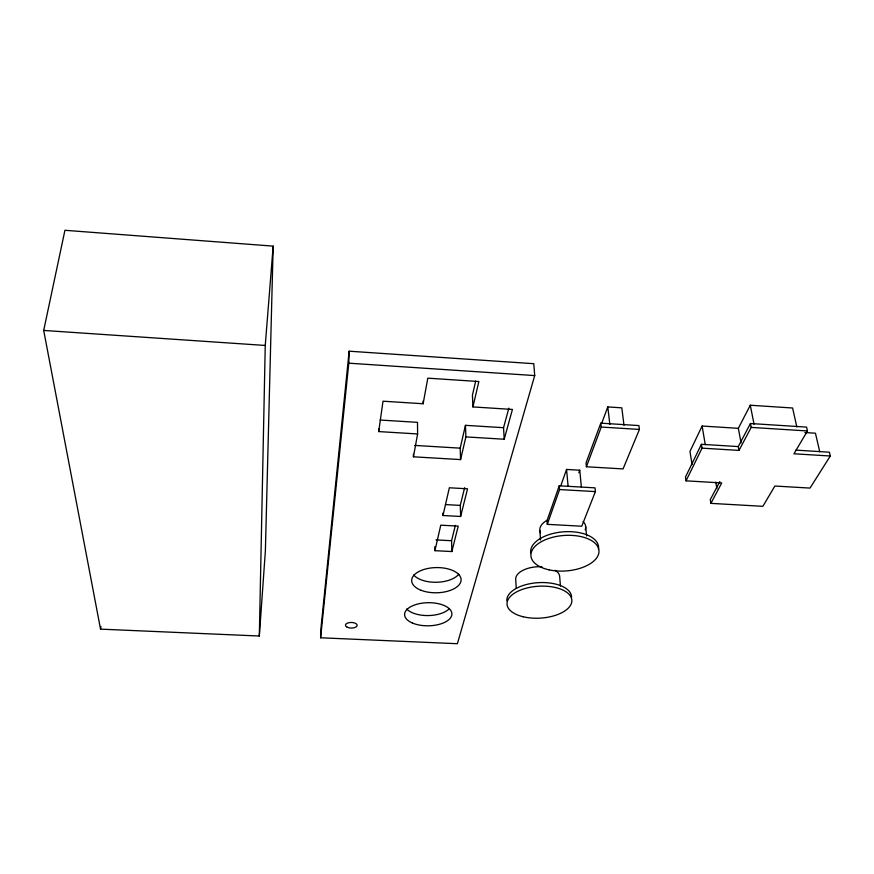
<?xml version="1.0" encoding="UTF-8"?>
<svg xmlns="http://www.w3.org/2000/svg" width="874" height="874" viewBox="0 0 874 874"><rect width="100%" height="100%" fill="white"/><g stroke="black" fill="none" stroke-linecap="round" stroke-linejoin="round"><path stroke-width="1.31" d="M380.157 420.033L417.499 422.35L417.608 433.952L378.704 431.581L378.737 428.992M259.327 636.021L265.248 345.449L273.169 246.129L64.938 230.288L43.7 330.438L100.543 629.138L259.327 636.021L265.379 550.882L273.169 246.129M320.605 637.78L348.792 363.18L349.152 351.195L533.785 363.693L534.713 375.58L457.386 643.712L320.605 637.78L321.02 627.598L349.152 351.195M378.704 431.581L383.009 401.199L423.136 403.755L427.801 378.169L478.854 381.534L472.91 406.923L512.426 409.436L504.211 439.24L465.886 436.902L460.565 459.593L413.435 456.807L413.413 454.262M100.543 629.138L100.947 626.45M413.435 456.807L417.608 433.952M434.924 550.686L440.769 525.176L458.216 526.115L451.869 551.549L434.924 550.686L434.859 546.621M442.987 515.518L449.345 487.779L467.535 488.806L460.631 516.468L442.987 515.518L442.932 513.049M460.565 459.593L460.183 448.154L465.46 425.332L503.544 427.692L508.854 408.147M475.664 381.151L472.43 395.179L472.91 406.923M451.869 551.549L451.574 540.722L455.365 525.35M460.631 516.468L460.27 505.401L464.64 487.681M559.251 485.802L547.004 520.675L547.288 524.345L581.767 526.214L595.402 491.603L595.008 487.856L559.251 485.802L559.568 489.56L547.288 524.345M560.78 485.802L566.56 469.436L579.735 470.212L581.396 487.135M578.817 472.725L579.735 470.212M600.809 423.169L586.028 462.947L586.41 466.76L623.064 468.923L639.418 429.44L638.905 425.572L600.809 423.169L601.246 427.047L586.41 466.76M601.749 423.147L607.791 406.934L621.818 407.841L624.003 425.31M796.837 426.982L792.609 408.005L750.285 405.23L738.333 428.326L702.117 426.031L689.968 451.421L692.066 464.553M830.3 456.01L793.953 453.781L807.456 430.958L806.571 427.102L750.438 423.519L738.279 446.581L701.418 444.309L685.467 477.073L686.046 480.842L721.749 482.929L710.901 503.369L762.882 506.319L774.877 486.031L810.023 488.085L830.3 456.01L829.393 452.208L795.81 450.132M686.046 480.842L702.062 448.144L701.418 444.309M719.815 481.574L710.278 499.655L710.901 503.369M702.062 448.144L739 450.405L751.203 427.397L750.438 423.519M436.028 539.913L451.574 540.722M445.434 504.582L460.27 505.401M559.568 489.56L595.402 491.603M414.691 445.412L460.183 448.154M751.203 427.397L807.456 430.958M804.856 432.543L815.442 433.209L819.736 451.716M601.246 427.047L639.418 429.44M348.792 363.18L534.713 375.58M43.7 330.438L265.248 345.449M750.285 405.23L754.065 424.251M738.333 428.326L741.097 442.932M738.279 446.581L739 450.405M715.795 482.24L716.899 488.719M702.117 426.031L705.263 444.658M607.791 406.934L609.844 424.425M585.689 526.574L586.607 535.926M566.56 469.436L568.1 486.37M560.452 586.017L559.699 576.873A22.036 11.176 -3.6 0 0 555.077 570.252M539.859 530.638L540.547 539.979M516.239 588.421L515.704 579.287A22.036 11.176 -3.6 0 1 541.967 566.745M503.544 427.692L504.211 439.24M465.46 425.332L465.886 436.902M423.092 401.133L423.136 403.755M449.094 608.938A23.543 11.646 -0.9 0 1 427.648 615.569A23.543 11.646 -0.9 0 1 406.694 609.014M458.85 574.185A24.581 12.706 -1.1 0 1 436.421 582.27A24.581 12.706 -1.1 0 1 413.708 575.005M530.747 552.925A34.053 17.808 -4.5 0 1 564.877 531.731A34.053 17.808 -4.5 0 1 598.45 549.364M540.503 532.736A23.008 12.345 -4.6 0 1 547.55 520.03M583.078 521.527A23.008 12.345 -4.6 0 1 585.176 529.819M506.854 600.722A32.404 16.005 -3.5 0 1 538.701 582.641A32.404 16.005 -3.5 0 1 571.552 597.237M421.213 590.343A24.723 12.607 -1.1 0 0 460.871 581.571A24.723 12.607 -1.1 0 0 427.08 568.635A24.723 12.607 -1.1 0 0 421.213 590.343M412.419 623.031A23.674 11.559 -0.9 0 0 451.388 616.378A23.674 11.559 -0.9 0 0 420.897 603.355A23.674 11.559 -0.9 0 0 412.419 623.031M347.24 627.237A5.856 2.808 0.9 0 0 356.996 626.013A5.856 2.808 0.9 0 0 349.698 622.539A5.856 2.808 0.9 0 0 347.24 627.237M549.003 569.837A34.119 17.764 -4.4 0 0 598.963 550.631A34.119 17.764 -4.4 0 0 546.851 539.138A34.119 17.764 -4.4 0 0 549.003 569.837M523.078 616.738A32.458 15.961 -3.5 0 0 571.858 600.766A32.458 15.961 -3.5 0 0 523.395 589.032A32.458 15.961 -3.5 0 0 523.078 616.738"/></g></svg>
